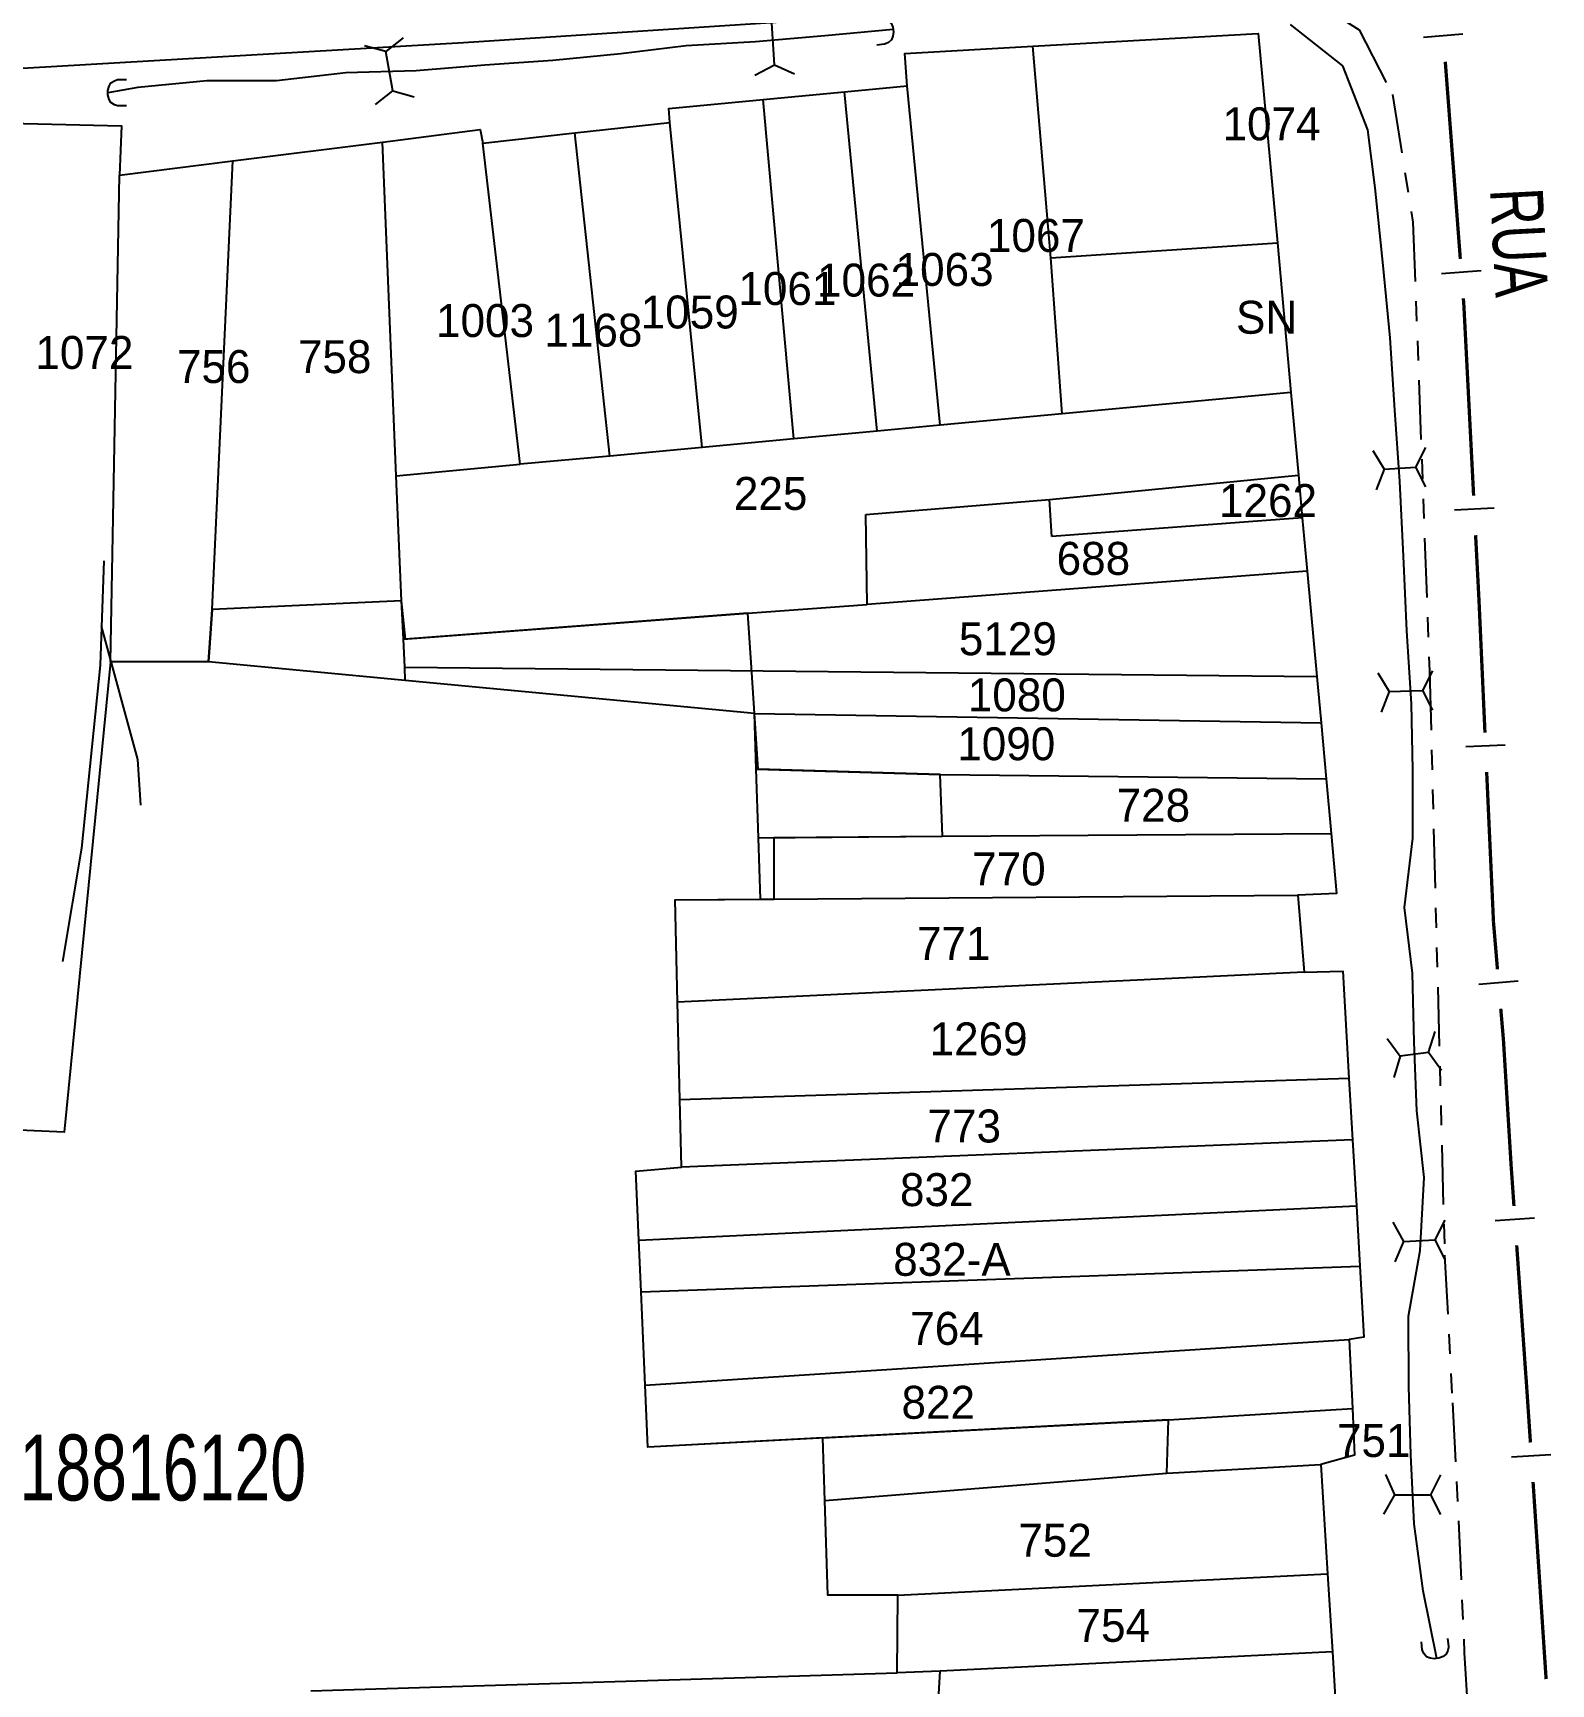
# Model space of a CAD drawing. Extents: x 201225 to 202591, y 4854937 to 4856079.
# Drawn here: x 202460.2 to 202575.4, y 4855475.9 to 4855601.2 of the extents above; entities that cross this region are included whole.
import ezdxf
from ezdxf.enums import TextEntityAlignment as Align

# ---------------------------------------------------------------- set-up
doc = ezdxf.new("R2010")
doc.units = 0
doc.header["$LTSCALE"] = 1.5
doc.header["$MEASUREMENT"] = 0
doc.linetypes.add('TRACO_05', pattern=[11, 7, -1, 0.5, -1, 0.5, -1])
doc.linetypes.add('TRACO_25', pattern=[8, 3, -1, 1, -1, 1, -1])
for name, color, linetype in [('CD_MALHA_LOTES', 7, 'CONTINUOUS'), ('CD_TXT_QUADRA', 2, 'CONTINUOUS'), ('HD-VALAS-DRENOS', 170, 'CONTINUOUS'), ('LM-LIM-SETORES-BAIRROS', 250, 'CONTINUOUS'), ('RU-QUADRA', 210, 'CONTINUOUS'), ('SV-BUEIRO-VALA', 7, 'CONTINUOUS'), ('SV-ESTIVAS', 7, 'CONTINUOUS'), ('SV-RUA-NAO-PAV', 7, 'CONTINUOUS'), ('SV-RUA-PAVIM', 7, 'CONTINUOUS'), ('SV-TXT-RUA-N-PAV', 7, 'CONTINUOUS'), ('Th_NmrPort', 7, 'CONTINUOUS')]:
    doc.layers.add(name, color=color, linetype=linetype)
doc.styles.add('ARIAL', font='ARIAL.SHX')

# ---------------------------------------------------------------- blocks, each defined once
blk = doc.blocks.new('COD045', base_point=(202327.41, 4856051.68))
at = {"layer": 'SV-ESTIVAS'}
blk.add_lwpolyline([(202328.158538, 4856050.182924), (202327.41, 4856051.68), (202328.158538, 4856053.182924)], dxfattribs=at)
blk = doc.blocks.new('COD120', base_point=(202325.86, 4856054.02))
at = {"layer": 'SV-BUEIRO-VALA'}
blk.add_lwpolyline([(202324.86, 4856052.62), (202324.86, 4856053.203333), (202324.86, 4856053.290833), (202324.943333, 4856053.524167), (202325.11, 4856053.786667), (202325.36, 4856053.9325), (202325.693333, 4856054.02), (202326.026667, 4856054.02), (202326.36, 4856053.9325), (202326.61, 4856053.786667), (202326.776667, 4856053.524167), (202326.86, 4856053.290833), (202326.86, 4856053.203333), (202326.86, 4856052.62)], dxfattribs=at)

msp = doc.modelspace()

# ---------------------------------------------------------------- linework, layer by layer
at = {"layer": 'CD_MALHA_LOTES', "linetype": 'Continuous', "flags": 128}
for points in [[(202536.09, 4855600.16), (202553.19, 4855601.13)], [(202553.19, 4855601.13), (202554.64, 4855585.23)], [(202526.38, 4855599.61), (202536.09, 4855600.16)], [(202537.46, 4855584.11), (202536.09, 4855600.16)], [(202526.56, 4855597.16), (202526.38, 4855599.61)], [(202508.47, 4855595.44), (202515.63, 4855596.12)], [(202515.63, 4855596.12), (202521.79, 4855596.7)], [(202517.96, 4855570.36), (202515.63, 4855596.12)], [(202521.79, 4855596.7), (202526.56, 4855597.16)], [(202524.27, 4855570.95), (202521.79, 4855596.7)], [(202529.04, 4855571.4), (202526.56, 4855597.16)], [(202508.53, 4855594.36), (202508.47, 4855595.44)], [(202466.11, 4855553.43), (202462.59, 4855517.73), (202449.54, 4855518.33), (202450.49, 4855530.43), (202452.94, 4855530.6), (202456.33, 4855594.36)], [(202456.33, 4855594.36), (202466.94, 4855594.13)], [(202466.94, 4855594.13), (202466.79, 4855590.37)], [(202486.74, 4855592.89), (202494.14, 4855593.83), (202494.35, 4855592.81)], [(202494.35, 4855592.81), (202501.34, 4855593.58)], [(202501.34, 4855593.58), (202508.53, 4855594.36)], [(202503.99, 4855569.06), (202501.34, 4855593.58)], [(202510.99, 4855569.71), (202508.53, 4855594.36)], [(202475.37, 4855591.46), (202486.74, 4855592.89)], [(202487.77, 4855567.55), (202486.74, 4855592.89)], [(202497.19, 4855568.43), (202494.35, 4855592.81)], [(202466.79, 4855590.37), (202475.37, 4855591.46)], [(202473.82, 4855557.42), (202475.37, 4855591.46)], [(202466.11, 4855553.43), (202466.79, 4855590.37)], [(202537.46, 4855584.11), (202554.64, 4855585.23)], [(202554.64, 4855585.23), (202555.67, 4855573.88)], [(202538.31, 4855572.26), (202537.46, 4855584.11)], [(202555.67, 4855573.88), (202538.31, 4855572.26)], [(202555.67, 4855573.88), (202556.24, 4855567.61)], [(202529.04, 4855571.4), (202524.27, 4855570.95)], [(202538.31, 4855572.26), (202529.04, 4855571.4)], [(202517.96, 4855570.36), (202510.99, 4855569.71)], [(202524.27, 4855570.95), (202517.96, 4855570.36)], [(202503.99, 4855569.06), (202497.19, 4855568.43)], [(202510.99, 4855569.71), (202503.99, 4855569.06)], [(202487.77, 4855567.55), (202497.19, 4855568.43)], [(202488.18, 4855558.07), (202487.77, 4855567.55)], [(202537.34, 4855565.76), (202556.24, 4855567.61)], [(202556.24, 4855567.61), (202556.53, 4855564.38)], [(202523.4, 4855564.63), (202537.34, 4855565.76)], [(202537.52, 4855562.96), (202537.34, 4855565.76)], [(202523.52, 4855557.78), (202523.4, 4855564.63)], [(202556.53, 4855564.38), (202537.52, 4855562.96)], [(202556.53, 4855564.38), (202556.9, 4855560.32)], [(202556.9, 4855560.32), (202523.52, 4855557.78)], [(202556.9, 4855560.32), (202557.63, 4855552.32)], [(202473.53, 4855553.43), (202473.82, 4855557.42)], [(202488.32, 4855555.15), (202488.18, 4855558.07)], [(202514.46, 4855557.12), (202523.52, 4855557.78)], [(202488.32, 4855555.15), (202514.46, 4855557.12)], [(202488.42, 4855553.04), (202488.32, 4855555.15)], [(202473.53, 4855553.43), (202466.11, 4855553.43)], [(202488.46, 4855552.01), (202473.53, 4855553.43)], [(202488.42, 4855553.04), (202557.63, 4855552.32)], [(202488.46, 4855552.01), (202488.42, 4855553.04)], [(202557.63, 4855552.32), (202557.95, 4855548.81)], [(202514.96, 4855549.51), (202488.46, 4855552.01)], [(202514.96, 4855549.51), (202557.95, 4855548.81)], [(202515.09, 4855545.29), (202514.96, 4855549.51)], [(202557.95, 4855548.81), (202558.35, 4855544.57)], [(202515.09, 4855545.29), (202529.06, 4855544.88)], [(202515.26, 4855540.07), (202515.09, 4855545.29)], [(202529.06, 4855544.88), (202558.35, 4855544.57)], [(202558.35, 4855544.57), (202558.71, 4855540.41)], [(202515.26, 4855540.07), (202529.24, 4855540.2)], [(202515.41, 4855535.43), (202515.26, 4855540.07)], [(202529.24, 4855540.2), (202558.71, 4855540.41)], [(202558.71, 4855540.41), (202559.12, 4855535.85)], [(202508.95, 4855535.37), (202515.41, 4855535.43)], [(202509.13, 4855527.62), (202508.95, 4855535.37)], [(202515.41, 4855535.43), (202516.46, 4855535.43)], [(202516.46, 4855535.43), (202556.2, 4855535.73)], [(202559.12, 4855535.85), (202556.2, 4855535.73)], [(202556.2, 4855535.73), (202556.68, 4855529.89)], [(202556.68, 4855529.89), (202509.13, 4855527.62)], [(202556.68, 4855529.89), (202559.6, 4855529.95)], [(202559.6, 4855529.95), (202560.07, 4855521.83)], [(202509.31, 4855520.23), (202509.13, 4855527.62)], [(202509.31, 4855520.23), (202560.07, 4855521.83)], [(202560.07, 4855521.83), (202560.34, 4855517.16)], [(202509.43, 4855515.08), (202509.31, 4855520.23)], [(202560.34, 4855517.16), (202509.43, 4855515.08)], [(202560.34, 4855517.16), (202560.64, 4855512.16)], [(202505.97, 4855514.78), (202509.43, 4855515.08)], [(202506.19, 4855509.54), (202505.97, 4855514.78)], [(202506.19, 4855509.54), (202560.64, 4855512.16)], [(202560.64, 4855512.16), (202560.9, 4855507.58)], [(202506.36, 4855505.62), (202506.19, 4855509.54)], [(202506.36, 4855505.62), (202560.9, 4855507.58)], [(202560.9, 4855507.58), (202561.21, 4855502.18)], [(202506.66, 4855498.55), (202506.36, 4855505.62)], [(202561.21, 4855502.18), (202560.08, 4855502)], [(202506.66, 4855498.55), (202560.08, 4855502)], [(202560.08, 4855502), (202560.33, 4855496.76)], [(202506.87, 4855493.84), (202506.66, 4855498.55)], [(202520.16, 4855494.54), (202546.37, 4855495.92)], [(202546.37, 4855495.92), (202560.33, 4855496.76)], [(202560.33, 4855496.76), (202560.49, 4855493.24)], [(202520.16, 4855494.54), (202506.87, 4855493.84)], [(202520.3, 4855489.79), (202520.16, 4855494.54)], [(202546.25, 4855491.87), (202557.93, 4855492.53)], [(202560.49, 4855493.24), (202557.93, 4855492.53)], [(202557.93, 4855492.53), (202558.45, 4855484.22)], [(202520.3, 4855489.79), (202546.25, 4855491.87)], [(202520.54, 4855482.61), (202520.3, 4855489.79)], [(202525.84, 4855482.61), (202558.45, 4855484.22)], [(202558.45, 4855484.22), (202558.81, 4855478.29)], [(202525.84, 4855482.61), (202520.54, 4855482.61)], [(202525.78, 4855476.71), (202525.84, 4855482.61)], [(202558.81, 4855478.29), (202529.06, 4855476.83)], [(202558.81, 4855478.29), (202559.13, 4855473.08)], [(202481.29, 4855475.34), (202525.78, 4855476.71)], [(202529.06, 4855476.83), (202525.78, 4855476.71)]]:
    msp.add_lwpolyline(points, dxfattribs=at)
at = {"layer": 'HD-VALAS-DRENOS', "linetype": 'TRACO_05'}
for points in [[(202525.49, 4855601.43, 3.46), (202520.29, 4855600.94, 3.47), (202515.03, 4855600.49, 3.47), (202509.79, 4855600.19, 3.41), (202504.81, 4855599.59, 3.42), (202499.65, 4855599.08, 3.41), (202494.49, 4855598.72, 3.36), (202489.29, 4855598.3, 3.35), (202483.96, 4855598.14, 3.35), (202478.7, 4855597.54, 3.35), (202473.4, 4855597.54, 3.35), (202468.18, 4855597.04, 3.35), (202465.9, 4855596.63, 3.34)], [(202566.73, 4855477.79, 4.27), (202565.71, 4855482.93, 4.27), (202565.03, 4855488.01, 4.27), (202564.76, 4855493.25, 4.27), (202564.61, 4855498.45, 4.27), (202564.6, 4855503.77, 4.27), (202565.48, 4855508.77, 4.27), (202565.77, 4855514.29, 4.27), (202565.21, 4855519.36, 4.27), (202565.02, 4855524.56, 4.26), (202564.88, 4855529.81, 4.23), (202564.29, 4855534.79, 4.13), (202564.91, 4855540.06, 4.13), (202564.91, 4855545.23, 4.13), (202564.82, 4855550.26, 4.13), (202564.46, 4855555.78, 4.13), (202564.22, 4855561.46, 4.13), (202563.94, 4855567.13, 4.13), (202563.55, 4855572.54, 4.13), (202563.19, 4855578.04, 4.13), (202562.66, 4855583.52, 4.13), (202562.06, 4855589.42, 4.13), (202561.5, 4855593.82, 3.96), (202559.61, 4855598.67, 3.86), (202555.64, 4855601.8, 3.51)]]:
    msp.add_polyline3d(points, dxfattribs=at)
at = {"layer": 'LM-LIM-SETORES-BAIRROS'}
for points in [[(202565.73, 4855600.86), (202568.72, 4855601.09)], [(202567.1, 4855582.91), (202570.09, 4855583.14)], [(202568.08, 4855564.97), (202571.08, 4855565.13)], [(202568.93, 4855547), (202571.93, 4855547.14)], [(202569.93, 4855528.97), (202572.92, 4855529.23)], [(202571.17, 4855511.04), (202574.16, 4855511.25)], [(202572.41, 4855493.09), (202575.4, 4855493.29)]]:
    msp.add_lwpolyline(points, dxfattribs=at)
at = {"layer": 'LM-LIM-SETORES-BAIRROS', "const_width": 0.25}
for points in [[(202567.38, 4855598.98), (202568.52, 4855584.02)], [(202568.75, 4855581.03), (202568.79, 4855580.5)], [(202568.79, 4855580.5), (202569.53, 4855566.05)], [(202569.68, 4855563.05), (202569.94, 4855558.06)], [(202569.94, 4855558.06), (202569.96, 4855557.61)], [(202569.96, 4855557.61), (202570.39, 4855548.07)], [(202570.52, 4855545.07), (202571.02, 4855534.08)], [(202571.02, 4855534.08), (202571.03, 4855533.76)], [(202571.03, 4855533.76), (202571.34, 4855530.1)], [(202571.59, 4855527.11), (202571.76, 4855525.12)], [(202571.76, 4855525.12), (202571.79, 4855524.77)], [(202571.79, 4855524.77), (202572.38, 4855515.13)], [(202572.38, 4855515.13), (202572.4, 4855514.87)], [(202572.4, 4855514.87), (202572.59, 4855512.14)], [(202572.8, 4855509.15), (202573.5, 4855499.17)], [(202573.5, 4855499.17), (202573.51, 4855499.08)], [(202573.51, 4855499.08), (202573.84, 4855494.19)], [(202574.04, 4855491.19), (202575.03, 4855476.23)]]:
    msp.add_lwpolyline(points, dxfattribs=at)
at = {"layer": 'RU-QUADRA', "linetype": 'Continuous', "flags": 128}
for points in [[(202456.33, 4855594.36), (202466.94, 4855594.13), (202466.79, 4855590.37), (202475.37, 4855591.46), (202486.74, 4855592.89), (202494.14, 4855593.83), (202494.35, 4855592.81), (202501.34, 4855593.58), (202508.53, 4855594.36), (202508.47, 4855595.44), (202515.63, 4855596.12), (202521.79, 4855596.7), (202526.56, 4855597.16), (202526.38, 4855599.61), (202536.09, 4855600.16), (202553.19, 4855601.13), (202554.64, 4855585.23), (202555.67, 4855573.88), (202556.24, 4855567.61), (202556.53, 4855564.38), (202556.9, 4855560.32), (202557.63, 4855552.32), (202557.95, 4855548.81), (202558.35, 4855544.57), (202558.71, 4855540.41), (202559.12, 4855535.85), (202556.2, 4855535.73), (202556.68, 4855529.89), (202559.6, 4855529.95), (202560.07, 4855521.83), (202560.34, 4855517.16), (202560.64, 4855512.16), (202560.9, 4855507.58), (202561.21, 4855502.18), (202560.08, 4855502), (202560.33, 4855496.76), (202560.49, 4855493.24), (202557.93, 4855492.53), (202558.45, 4855484.22), (202558.81, 4855478.29), (202559.13, 4855473.08)], [(202528.76, 4855471.64), (202529.06, 4855476.83), (202525.78, 4855476.71), (202525.84, 4855482.61), (202520.54, 4855482.61), (202520.3, 4855489.79), (202546.25, 4855491.87), (202546.37, 4855495.92), (202506.87, 4855493.84), (202506.66, 4855498.55), (202506.36, 4855505.62), (202506.19, 4855509.54), (202505.97, 4855514.78), (202509.43, 4855515.08), (202509.31, 4855520.23), (202509.13, 4855527.62), (202508.95, 4855535.37), (202516.46, 4855535.43), (202516.46, 4855540.11), (202529.24, 4855540.2), (202529.06, 4855544.88), (202515.24, 4855545.29), (202514.96, 4855549.51), (202514.76, 4855552.62), (202514.46, 4855557.12), (202488.48, 4855555.15), (202488.18, 4855558.07), (202473.82, 4855557.42), (202473.53, 4855553.43), (202466.11, 4855553.43), (202462.59, 4855517.73), (202449.54, 4855518.33)]]:
    msp.add_lwpolyline(points, dxfattribs=at)
at = {"layer": 'SV-ESTIVAS', "linetype": 'Continuous'}
for points in [[(202516.47, 4855598.76, 4.2), (202516.27, 4855601.92, 4.21)], [(202487.53, 4855596.77, 4.3), (202486.99, 4855599.76, 4.31)], [(202562.75, 4855568.06, 4.75), (202565.15, 4855568.21, 4.76)], [(202465.59, 4855561.1, 3.93), (202465.32, 4855553.19, 3.93), (202463.89, 4855539.29, 3.93), (202462.46, 4855530.7, 3.93)], [(202468.39, 4855542.56, 3.93), (202468.18, 4855546.03, 3.93), (202465.42, 4855556.15, 3.93)], [(202563.13, 4855551.18, 4.64), (202565.68, 4855551.26, 4.64)], [(202566.11, 4855523.78, 4.81), (202563.96, 4855523.5, 4.75)], [(202564.22, 4855509.45, 5.19), (202566.62, 4855509.57, 5.17)], [(202563.52, 4855490.22, 5.33), (202566.29, 4855490.22, 5.33)]]:
    msp.add_polyline3d(points, dxfattribs=at)
at = {"layer": 'SV-RUA-NAO-PAV', "linetype": 'TRACO_25'}
msp.add_polyline3d([(202558.03, 4855603.17, 4.35), (202560.84, 4855601.4, 4.38), (202563.37, 4855596.5, 4.45), (202564.93, 4855586.8, 4.42), (202566.18, 4855552.75, 4.59), (202567.33, 4855508.41, 4.88), (202567.92, 4855497.21, 5.02), (202568.37, 4855488.25, 5.07), (202568.82, 4855478.25, 5.11), (202569.37, 4855468.69, 5.14)], dxfattribs=at)
at = {"layer": 'SV-RUA-PAVIM', "linetype": 'Continuous'}
msp.add_polyline3d([(202558.03, 4855603.17, 4.35), (202549.65, 4855604.13, 4.34), (202492.89, 4855600.42, 4.07), (202457.23, 4855598.35, 4.07)], dxfattribs=at)

# ---------------------------------------------------------------- block references
at = {"layer": 'SV-BUEIRO-VALA'}
for p, rotation in [((202525.49, 4855601.43, 3.46), 278), ((202465.9, 4855596.63, 3.34), 90), ((202566.73, 4855477.79, 4.27), 187)]:
    msp.add_blockref('COD120', p, dxfattribs=dict(at, rotation=rotation))
at = {"layer": 'SV-ESTIVAS'}
for p, rotation in [((202486.99, 4855599.76, 4.31), 102), ((202516.47, 4855598.76, 4.21), 272), ((202487.53, 4855596.77, 4.31), 281), ((202562.75, 4855568.06, 4.76), 185), ((202563.13, 4855551.18, 4.64), 185), ((202563.96, 4855523.5, 4.81), 190), ((202566.11, 4855523.78, 4.81), 9), ((202564.22, 4855509.45, 5.17), 183), ((202563.52, 4855490.22, 5.33), 177)]:
    msp.add_blockref('COD045', p, dxfattribs=dict(at, rotation=rotation))
for p in [(202565.15, 4855568.21, 4.76), (202565.68, 4855551.26, 4.64), (202566.62, 4855509.57, 5.17), (202566.29, 4855490.22, 5.33)]:
    msp.add_blockref('COD045', p, dxfattribs=at)

# ---------------------------------------------------------------- texts
at = {"layer": 'CD_TXT_QUADRA', "style": 'ARIAL', "width": 0.7}
msp.add_text('318816120', height=5, dxfattribs=at).set_placement((202456.47, 4855489.79))
at = {"layer": 'SV-TXT-RUA-N-PAV', "style": 'ARIAL', "width": 0.7}
msp.add_text('RUA', height=4, rotation=273, dxfattribs=at).set_placement((202570.77, 4855589.29))
at = {"layer": 'Th_NmrPort', "color": 1}
for s, p in [('1074', (202550.48, 4855594.27)), ('1067', (202532.6, 4855585.8)), ('1062', (202519.71, 4855582.41)), ('1063', (202525.67, 4855583.22)), ('1061', (202513.74, 4855581.77)), ('1059', (202506.33, 4855579.99)), ('1003', (202490.8, 4855579.34)), ('1168', (202499.02, 4855578.61)), ('SN', (202551.5, 4855579.59)), ('1072', (202460.4, 4855576.92)), ('758', (202480.32, 4855576.6)), ('756', (202471.14, 4855575.85)), ('225', (202513.4, 4855566.22)), ('1262', (202550.21, 4855565.68)), ('688', (202537.89, 4855561.29)), ('5129', (202530.47, 4855555.19)), ('1080', (202531.15, 4855550.93)), ('1090', (202530.35, 4855547.22)), ('728', (202542.44, 4855542.55)), ('770', (202531.48, 4855537.72)), ('771', (202527.29, 4855532.07)), ('1269', (202528.25, 4855524.82)), ('773', (202528.09, 4855518.21)), ('832', (202526, 4855513.38)), ('832-A', (202525.49, 4855508.09)), ('764', (202526.78, 4855502.85)), ('822', (202526.12, 4855497.24)), ('751', (202559.16, 4855494.34)), ('752', (202534.98, 4855486.77)), ('754', (202539.4, 4855480.31))]:
    msp.add_text(s, height=2.5, dxfattribs=at).set_placement(p, align=Align.MIDDLE_LEFT)

doc.saveas('drawing.dxf')
